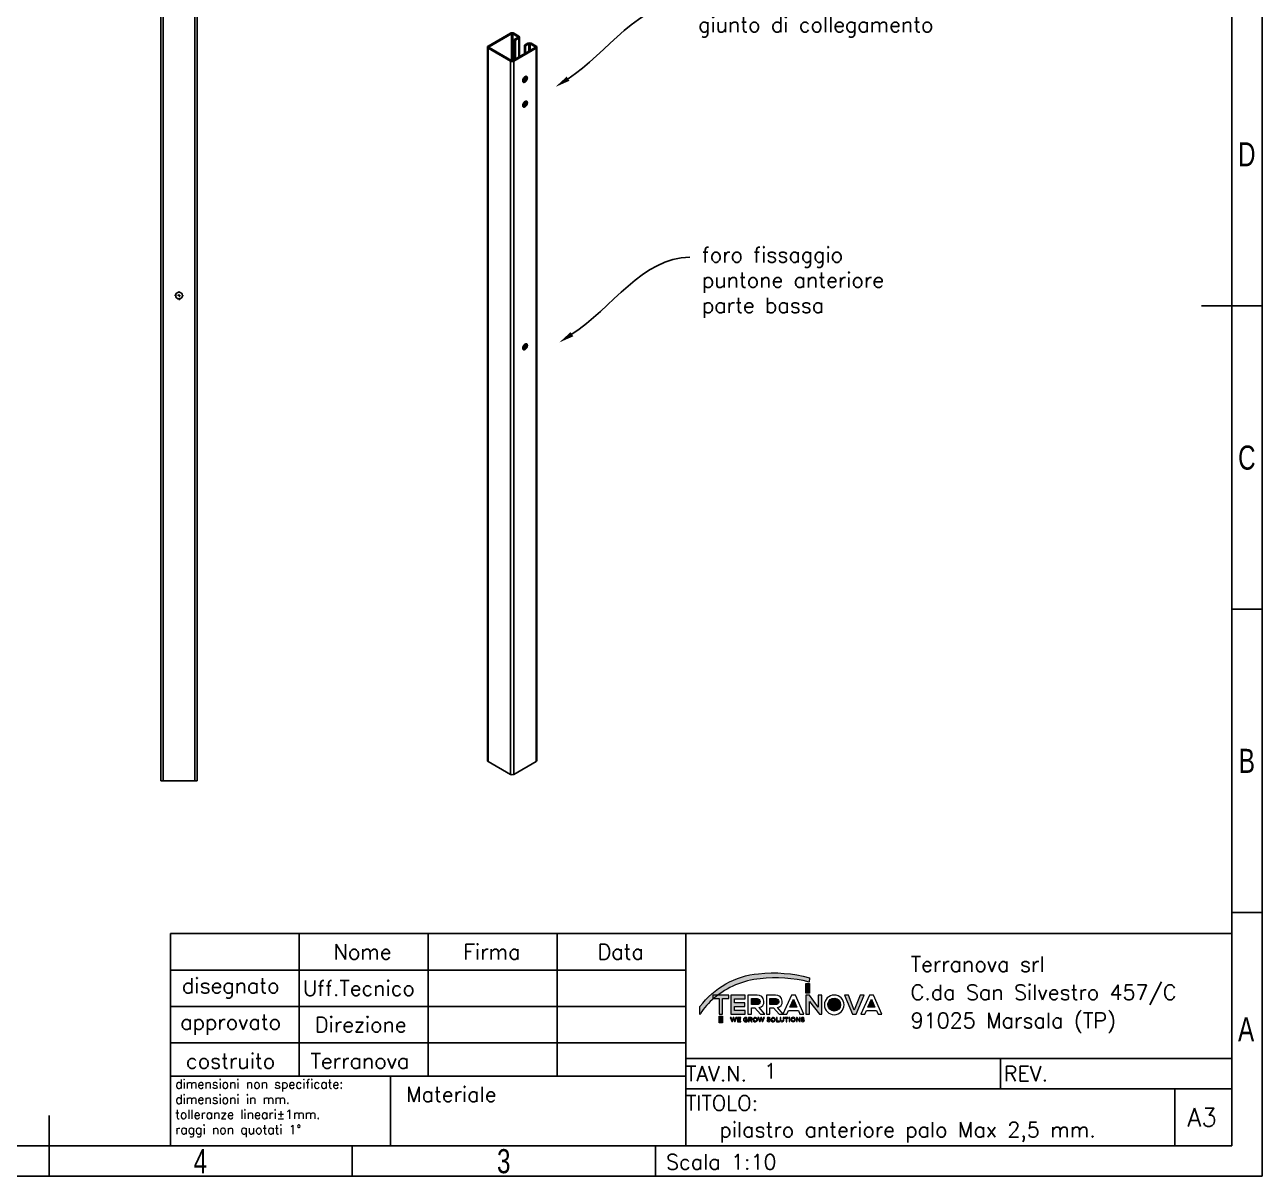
# Model space of a CAD drawing. Header units: millimetres. Extents: x -116399 to 112199, y -90759 to -31335.
# Drawn here: x 20700 to 22740, y -41103 to -39205 of the extents above; entities that cross this region are included whole.
import ezdxf
from ezdxf import colors
from ezdxf.entities.mleader import LeaderData, LeaderLine
from ezdxf.math import Vec2, Vec3

# ---------------------------------------------------------------- set-up
doc = ezdxf.new("R2010")
doc.units = ezdxf.units.MM
doc.layers.add('Livello 1', color=7, linetype='Continuous', lineweight=0)
doc.styles.add('Annotative', font='simplex.shx', dxfattribs={"height": 2.5})
doc.styles.add('Michele', font='simplex.shx', dxfattribs={"height": 2.5})
doc.styles.add('SLDTEXTSTYLE0', font='TXT', dxfattribs={"width": 0.75})

# ---------------------------------------------------------------- blocks, each defined once
blk = doc.blocks.new('1_10 TERRANOVA oriz A3')
at = {"layer": 'Livello 1'}
h = blk.add_hatch(color=40, dxfattribs=at)
edge = h.paths.add_edge_path()
edge.add_spline(control_points=[(3253.5, -2542.7), (3226.2, -2535.3), (3197.7, -2533), (3169.6, -2536), (3131.2, -2539.8), (3096.2, -2559.4), (3073.1, -2590.2), (3073.1, -2590.2), (3073.1, -2603.3), (3073.1, -2603.3), (3073.1, -2603.3), (3073.7, -2602.3), (3073.7, -2602.3), (3079.9, -2592.4), (3087.6, -2583.6), (3096.5, -2576.2), (3117.9, -2558.2), (3144.3, -2547.1), (3172.1, -2544.4), (3199.3, -2541.3), (3226.8, -2543.1), (3253.3, -2549.8), (3253.3, -2549.8), (3253.5, -2542.7), (3253.5, -2542.7)], knot_values=[0, 0, 0, 0, 1, 1, 1, 2, 2, 2, 3, 3, 3, 4, 4, 4, 5, 5, 5, 6, 6, 6, 7, 7, 7, 8, 8, 8, 8], degree=3, periodic=0)
h = blk.add_hatch(color=74, dxfattribs=at)
h.dxf.hatch_style = 2
h.paths.add_polyline_path([(3247.6, -2552.4), (3253.5, -2552.4), (3253.5, -2568.3), (3247.6, -2568.3)])
h = blk.add_hatch(color=252, dxfattribs=at)
edge = h.paths.add_edge_path()
edge.add_spline(control_points=[(3104.5, -2576.9), (3104.5, -2576.9), (3094.4, -2576.9), (3094.4, -2576.9), (3094.4, -2576.9), (3094.4, -2571.5), (3094.4, -2571.5), (3094.4, -2571.5), (3120.4, -2571.5), (3120.4, -2571.5), (3120.4, -2571.5), (3120.4, -2576.9), (3120.4, -2576.9), (3120.4, -2576.9), (3110.4, -2576.9), (3110.4, -2576.9), (3110.4, -2576.9), (3110.4, -2603), (3110.4, -2603), (3110.4, -2603), (3104.5, -2603), (3104.5, -2603), (3104.5, -2603), (3104.5, -2576.9), (3104.5, -2576.9)], knot_values=[0, 0, 0, 0, 1, 1, 1, 2, 2, 2, 3, 3, 3, 4, 4, 4, 5, 5, 5, 6, 6, 6, 7, 7, 7, 8, 8, 8, 8], degree=3, periodic=0)
h = blk.add_hatch(color=252, dxfattribs=at)
edge = h.paths.add_edge_path()
edge.add_spline(control_points=[(3147.5, -2603), (3147.5, -2603), (3123.9, -2603), (3123.9, -2603), (3123.9, -2603), (3123.9, -2571.5), (3123.9, -2571.5), (3123.9, -2571.5), (3147.5, -2571.5), (3147.5, -2571.5), (3147.5, -2571.5), (3147.5, -2577.3), (3147.5, -2577.3), (3147.5, -2577.3), (3129.9, -2577.3), (3129.9, -2577.3), (3129.9, -2577.3), (3129.9, -2584.3), (3129.9, -2584.3), (3129.9, -2584.3), (3146.9, -2584.3), (3146.9, -2584.3), (3146.9, -2584.3), (3146.9, -2589.9), (3146.9, -2589.9), (3146.9, -2589.9), (3129.9, -2589.9), (3129.9, -2589.9), (3129.9, -2589.9), (3129.9, -2596.9), (3129.9, -2596.9), (3129.9, -2596.9), (3147.5, -2596.9), (3147.5, -2596.9), (3147.5, -2596.9), (3147.5, -2603), (3147.5, -2603)], knot_values=[0, 0, 0, 0, 1, 1, 1, 2, 2, 2, 3, 3, 3, 4, 4, 4, 5, 5, 5, 6, 6, 6, 7, 7, 7, 8, 8, 8, 9, 9, 9, 10, 10, 10, 11, 11, 11, 12, 12, 12, 12], degree=3, periodic=0)
h = blk.add_hatch(color=252, dxfattribs=at)
edge = h.paths.add_edge_path()
edge.add_spline(control_points=[(3158.1, -2577), (3158.1, -2577), (3158.1, -2587.1), (3158.1, -2587.1), (3158.1, -2587.1), (3167.2, -2587.1), (3167.2, -2587.1), (3169.9, -2587.1), (3172.2, -2584.9), (3172.2, -2582.1), (3172.2, -2579.3), (3169.9, -2577), (3167.2, -2577), (3167.2, -2577), (3158.1, -2577), (3158.1, -2577)], knot_values=[0, 0, 0, 0, 1, 1, 1, 2, 2, 2, 3, 3, 3, 4, 4, 4, 5, 5, 5, 5], degree=3, periodic=0)
edge = h.paths.add_edge_path(flags=0)
h = blk.add_hatch(color=252, dxfattribs=at)
edge = h.paths.add_edge_path()
edge.add_spline(control_points=[(3188.5, -2577), (3188.5, -2577), (3188.5, -2587.1), (3188.5, -2587.1), (3188.5, -2587.1), (3197.5, -2587.1), (3197.5, -2587.1), (3200.2, -2587.4), (3202.6, -2585.5), (3202.9, -2582.8), (3203, -2582.5), (3203, -2582.3), (3203, -2582.1), (3203, -2579.3), (3200.8, -2577.1), (3198.1, -2577), (3197.9, -2577), (3197.7, -2577), (3197.5, -2577), (3197.5, -2577), (3188.5, -2577), (3188.5, -2577)], knot_values=[0, 0, 0, 0, 1, 1, 1, 2, 2, 2, 3, 3, 3, 4, 4, 4, 5, 5, 5, 6, 6, 6, 7, 7, 7, 7], degree=3, periodic=0)
edge = h.paths.add_edge_path(flags=0)
h = blk.add_hatch(color=252, dxfattribs=at)
edge = h.paths.add_edge_path()
edge.add_spline(control_points=[(3227.2, -2578.1), (3227.2, -2578.1), (3221.3, -2591.5), (3221.3, -2591.5), (3221.3, -2591.5), (3233, -2591.5), (3233, -2591.5), (3233, -2591.5), (3227.2, -2578.1), (3227.2, -2578.1)], knot_values=[0, 0, 0, 0, 1, 1, 1, 2, 2, 2, 3, 3, 3, 3], degree=3, periodic=0)
edge = h.paths.add_edge_path(flags=0)
h = blk.add_hatch(color=252, dxfattribs=at)
edge = h.paths.add_edge_path()
edge.add_spline(control_points=[(3267.8, -2571.3), (3267.8, -2571.3), (3273.8, -2571.3), (3273.8, -2571.3), (3273.8, -2571.3), (3273.8, -2603), (3273.8, -2603), (3273.8, -2603), (3270.3, -2603), (3270.3, -2603), (3270.3, -2603), (3253.7, -2581.9), (3253.7, -2581.9), (3253.7, -2581.9), (3253.7, -2603), (3253.7, -2603), (3253.7, -2603), (3247.8, -2603), (3247.8, -2603), (3247.8, -2603), (3247.8, -2571.5), (3247.8, -2571.5), (3247.8, -2571.5), (3253.4, -2571.5), (3253.4, -2571.5), (3253.4, -2571.5), (3268, -2591), (3268, -2591), (3268, -2591), (3267.8, -2571.3), (3267.8, -2571.3)], knot_values=[0, 0, 0, 0, 1, 1, 1, 2, 2, 2, 3, 3, 3, 4, 4, 4, 5, 5, 5, 6, 6, 6, 7, 7, 7, 8, 8, 8, 9, 9, 9, 10, 10, 10, 10], degree=3, periodic=0)
h = blk.add_hatch(color=252, dxfattribs=at)
edge = h.paths.add_edge_path()
edge.add_spline(control_points=[(3284.1, -2587.4), (3284.1, -2593.1), (3288.8, -2597.7), (3294.5, -2597.7), (3300.2, -2597.7), (3304.8, -2593.1), (3304.8, -2587.4), (3305.3, -2581.7), (3301, -2576.7), (3295.3, -2576.2), (3289.6, -2575.7), (3284.6, -2580), (3284.1, -2585.7), (3284.1, -2586.3), (3284.1, -2586.8), (3284.1, -2587.4)], knot_values=[0, 0, 0, 0, 1, 1, 1, 2, 2, 2, 3, 3, 3, 4, 4, 4, 5, 5, 5, 5], degree=3, periodic=0)
edge = h.paths.add_edge_path(flags=0)
h = blk.add_hatch(color=252, dxfattribs=at)
edge = h.paths.add_edge_path()
edge.add_spline(control_points=[(3330.6, -2603), (3330.6, -2603), (3324.5, -2603), (3324.5, -2603), (3324.5, -2603), (3311.3, -2571.3), (3311.3, -2571.3), (3311.3, -2571.3), (3318, -2571.3), (3318, -2571.3), (3318, -2571.3), (3327.5, -2596), (3327.5, -2596), (3327.5, -2596), (3337.1, -2571.3), (3337.1, -2571.3), (3337.1, -2571.3), (3343.7, -2571.3), (3343.7, -2571.3), (3343.7, -2571.3), (3330.6, -2603), (3330.6, -2603)], knot_values=[0, 0, 0, 0, 1, 1, 1, 2, 2, 2, 3, 3, 3, 4, 4, 4, 5, 5, 5, 6, 6, 6, 7, 7, 7, 7], degree=3, periodic=0)
h = blk.add_hatch(color=252, dxfattribs=at)
edge = h.paths.add_edge_path()
edge.add_spline(control_points=[(3355.8, -2578.1), (3355.8, -2578.1), (3349.9, -2591.5), (3349.9, -2591.5), (3349.9, -2591.5), (3361.6, -2591.5), (3361.6, -2591.5), (3361.6, -2591.5), (3355.8, -2578.1), (3355.8, -2578.1)], knot_values=[0, 0, 0, 0, 1, 1, 1, 2, 2, 2, 3, 3, 3, 3], degree=3, periodic=0)
edge = h.paths.add_edge_path(flags=0)
h = blk.add_hatch(color=94, dxfattribs=at)
h.dxf.hatch_style = 2
h.paths.add_polyline_path([(3104.5, -2606.2), (3110.4, -2606.2), (3110.4, -2617.1), (3104.5, -2617.1)])
h = blk.add_hatch(color=74, dxfattribs=at)
h.dxf.hatch_style = 2
h.paths.add_polyline_path([(3104.5, -2606.2), (3110.4, -2606.2), (3110.4, -2617.1), (3104.5, -2617.1)])
at = {"color": 7, "linetype": 'Continuous'}
for p, q in [((4000, 0), (4000, -2870)), ((3950, -50), (3950, -2820)), ((4000, -1435), (3900, -1435)), ((3950, -1435), (4000, -1435)), ((3950, -1935), (4000, -1935)), ((3950, -2435), (4000, -2435)), ((2000, -2870), (2000, -2770)), ((3950, -2820), (50, -2820)), ((2000, -2820), (2000, -2870)), ((2500, -2820), (2500, -2870)), ((3000, -2820), (3000, -2870)), ((4000, -2870), (0, -2870))]:
    blk.add_line(p, q, dxfattribs=at)
for p, q in [((2200, -2820), (2200, -2470)), ((2200, -2470), (3950, -2470)), ((2412.5, -2530), (2412.5, -2470)), ((2625, -2530), (2625, -2470)), ((2837.5, -2530), (2837.5, -2470)), ((3050, -2470), (3050, -2820)), ((3950, -2470), (3950, -2820)), ((2200, -2530), (3050, -2530)), ((2412.5, -2530), (2412.5, -2705)), ((2625, -2530), (2625, -2705)), ((2837.5, -2530), (2837.5, -2705)), ((2200, -2590), (3050, -2590)), ((2200, -2650), (3050, -2650)), ((3950, -2675.8), (3050, -2675.8)), ((3568.3, -2725.8), (3568.3, -2675.8)), ((2200, -2705), (3050, -2705)), ((2562.8, -2705), (2562.8, -2820)), ((3950, -2725.8), (3050, -2725.8)), ((3855.8, -2725.8), (3855.8, -2820)), ((2200, -2820), (3950, -2820))]:
    blk.add_line(p, q)
at = {"layer": 'Livello 1'}
for points in [[(3247.6, -2552.4), (3253.5, -2552.4), (3253.5, -2568.3), (3247.6, -2568.3)], [(3104.5, -2606.2), (3110.4, -2606.2), (3110.4, -2617.1), (3104.5, -2617.1)], [(3104.5, -2606.2), (3110.4, -2606.2), (3110.4, -2617.1), (3104.5, -2617.1)]]:
    blk.add_lwpolyline(points, close=True, dxfattribs=at)
for points, knots in [([(3253.5, -2542.7), (3226.2, -2535.3), (3197.7, -2533), (3169.6, -2536), (3131.2, -2539.8), (3096.2, -2559.4), (3073.1, -2590.2), (3073.1, -2590.2), (3073.1, -2603.3), (3073.1, -2603.3), (3073.1, -2603.3), (3073.7, -2602.3), (3073.7, -2602.3), (3079.9, -2592.4), (3087.6, -2583.6), (3096.5, -2576.2), (3117.9, -2558.2), (3144.3, -2547.1), (3172.1, -2544.4), (3199.3, -2541.3), (3226.8, -2543.1), (3253.3, -2549.8), (3253.3, -2549.8), (3253.5, -2542.7), (3253.5, -2542.7)], [0, 0, 0, 0, 1, 1, 1, 2, 2, 2, 3, 3, 3, 4, 4, 4, 5, 5, 5, 6, 6, 6, 7, 7, 7, 8, 8, 8, 8]), ([(3104.5, -2576.9), (3104.5, -2576.9), (3094.4, -2576.9), (3094.4, -2576.9), (3094.4, -2576.9), (3094.4, -2571.5), (3094.4, -2571.5), (3094.4, -2571.5), (3120.4, -2571.5), (3120.4, -2571.5), (3120.4, -2571.5), (3120.4, -2576.9), (3120.4, -2576.9), (3120.4, -2576.9), (3110.4, -2576.9), (3110.4, -2576.9), (3110.4, -2576.9), (3110.4, -2603), (3110.4, -2603), (3110.4, -2603), (3104.5, -2603), (3104.5, -2603), (3104.5, -2603), (3104.5, -2576.9), (3104.5, -2576.9)], [0, 0, 0, 0, 1, 1, 1, 2, 2, 2, 3, 3, 3, 4, 4, 4, 5, 5, 5, 6, 6, 6, 7, 7, 7, 8, 8, 8, 8]), ([(3147.5, -2603), (3147.5, -2603), (3123.9, -2603), (3123.9, -2603), (3123.9, -2603), (3123.9, -2571.5), (3123.9, -2571.5), (3123.9, -2571.5), (3147.5, -2571.5), (3147.5, -2571.5), (3147.5, -2571.5), (3147.5, -2577.3), (3147.5, -2577.3), (3147.5, -2577.3), (3129.9, -2577.3), (3129.9, -2577.3), (3129.9, -2577.3), (3129.9, -2584.3), (3129.9, -2584.3), (3129.9, -2584.3), (3146.9, -2584.3), (3146.9, -2584.3), (3146.9, -2584.3), (3146.9, -2589.9), (3146.9, -2589.9), (3146.9, -2589.9), (3129.9, -2589.9), (3129.9, -2589.9), (3129.9, -2589.9), (3129.9, -2596.9), (3129.9, -2596.9), (3129.9, -2596.9), (3147.5, -2596.9), (3147.5, -2596.9), (3147.5, -2596.9), (3147.5, -2603), (3147.5, -2603)], [0, 0, 0, 0, 1, 1, 1, 2, 2, 2, 3, 3, 3, 4, 4, 4, 5, 5, 5, 6, 6, 6, 7, 7, 7, 8, 8, 8, 9, 9, 9, 10, 10, 10, 11, 11, 11, 12, 12, 12, 12]), ([(3180.1, -2603), (3180.1, -2603), (3173, -2603), (3173, -2603), (3173, -2603), (3163.8, -2592.4), (3163.8, -2592.4), (3163.8, -2592.4), (3158.1, -2592.4), (3158.1, -2592.4), (3158.1, -2592.4), (3158.1, -2603), (3158.1, -2603), (3158.1, -2603), (3152.2, -2603), (3152.2, -2603), (3152.2, -2603), (3152.2, -2571.3), (3152.2, -2571.3), (3152.2, -2571.3), (3167.2, -2571.3), (3167.2, -2571.3), (3173, -2570.9), (3178.1, -2575.2), (3178.5, -2581.1), (3178.5, -2581.3), (3178.5, -2581.6), (3178.5, -2581.9), (3178.9, -2586.7), (3175.4, -2591.1), (3170.5, -2591.8), (3170.5, -2591.8), (3180.1, -2602.6), (3180.1, -2602.6), (3180.1, -2602.6), (3180.1, -2603), (3180.1, -2603)], [0, 0, 0, 0, 1, 1, 1, 2, 2, 2, 3, 3, 3, 4, 4, 4, 5, 5, 5, 6, 6, 6, 7, 7, 7, 8, 8, 8, 9, 9, 9, 10, 10, 10, 11, 11, 11, 12, 12, 12, 12]), ([(3158.1, -2577), (3158.1, -2577), (3158.1, -2587.1), (3158.1, -2587.1), (3158.1, -2587.1), (3167.2, -2587.1), (3167.2, -2587.1), (3169.9, -2587.1), (3172.2, -2584.9), (3172.2, -2582.1), (3172.2, -2579.3), (3169.9, -2577), (3167.2, -2577), (3167.2, -2577), (3158.1, -2577), (3158.1, -2577)], [0, 0, 0, 0, 1, 1, 1, 2, 2, 2, 3, 3, 3, 4, 4, 4, 5, 5, 5, 5]), ([(3210.5, -2603), (3210.5, -2603), (3203.4, -2603), (3203.4, -2603), (3203.4, -2603), (3194.3, -2592.4), (3194.3, -2592.4), (3194.3, -2592.4), (3188.5, -2592.4), (3188.5, -2592.4), (3188.5, -2592.4), (3188.5, -2603), (3188.5, -2603), (3188.5, -2603), (3182.5, -2603), (3182.5, -2603), (3182.5, -2603), (3182.5, -2571.3), (3182.5, -2571.3), (3182.5, -2571.3), (3197.5, -2571.3), (3197.5, -2571.3), (3203.3, -2570.9), (3208.4, -2575.2), (3208.8, -2581.1), (3208.8, -2581.3), (3208.8, -2581.6), (3208.8, -2581.9), (3209.2, -2586.7), (3205.7, -2591.1), (3200.8, -2591.8), (3200.8, -2591.8), (3210.4, -2602.6), (3210.4, -2602.6), (3210.4, -2602.6), (3210.5, -2603), (3210.5, -2603)], [0, 0, 0, 0, 1, 1, 1, 2, 2, 2, 3, 3, 3, 4, 4, 4, 5, 5, 5, 6, 6, 6, 7, 7, 7, 8, 8, 8, 9, 9, 9, 10, 10, 10, 11, 11, 11, 12, 12, 12, 12]), ([(3188.5, -2577), (3188.5, -2577), (3188.5, -2587.1), (3188.5, -2587.1), (3188.5, -2587.1), (3197.5, -2587.1), (3197.5, -2587.1), (3200.2, -2587.4), (3202.6, -2585.5), (3202.9, -2582.8), (3203, -2582.5), (3203, -2582.3), (3203, -2582.1), (3203, -2579.3), (3200.8, -2577.1), (3198.1, -2577), (3197.9, -2577), (3197.7, -2577), (3197.5, -2577), (3197.5, -2577), (3188.5, -2577), (3188.5, -2577)], [0, 0, 0, 0, 1, 1, 1, 2, 2, 2, 3, 3, 3, 4, 4, 4, 5, 5, 5, 6, 6, 6, 7, 7, 7, 7]), ([(3235.4, -2597), (3235.4, -2597), (3218.8, -2597), (3218.8, -2597), (3218.8, -2597), (3216.1, -2603), (3216.1, -2603), (3216.1, -2603), (3209.7, -2603), (3209.7, -2603), (3209.7, -2603), (3223.8, -2571.5), (3223.8, -2571.5), (3223.8, -2571.5), (3230.3, -2571.5), (3230.3, -2571.5), (3230.3, -2571.5), (3244.4, -2603), (3244.4, -2603), (3244.4, -2603), (3237.9, -2603), (3237.9, -2603), (3237.9, -2603), (3235.4, -2597), (3235.4, -2597)], [0, 0, 0, 0, 1, 1, 1, 2, 2, 2, 3, 3, 3, 4, 4, 4, 5, 5, 5, 6, 6, 6, 7, 7, 7, 8, 8, 8, 8]), ([(3227.2, -2578.1), (3227.2, -2578.1), (3221.3, -2591.5), (3221.3, -2591.5), (3221.3, -2591.5), (3233, -2591.5), (3233, -2591.5), (3233, -2591.5), (3227.2, -2578.1), (3227.2, -2578.1)], [0, 0, 0, 0, 1, 1, 1, 2, 2, 2, 3, 3, 3, 3]), ([(3267.8, -2571.3), (3267.8, -2571.3), (3273.8, -2571.3), (3273.8, -2571.3), (3273.8, -2571.3), (3273.8, -2603), (3273.8, -2603), (3273.8, -2603), (3270.3, -2603), (3270.3, -2603), (3270.3, -2603), (3253.7, -2581.9), (3253.7, -2581.9), (3253.7, -2581.9), (3253.7, -2603), (3253.7, -2603), (3253.7, -2603), (3247.8, -2603), (3247.8, -2603), (3247.8, -2603), (3247.8, -2571.5), (3247.8, -2571.5), (3247.8, -2571.5), (3253.4, -2571.5), (3253.4, -2571.5), (3253.4, -2571.5), (3268, -2591), (3268, -2591), (3268, -2591), (3267.8, -2571.3), (3267.8, -2571.3)], [0, 0, 0, 0, 1, 1, 1, 2, 2, 2, 3, 3, 3, 4, 4, 4, 5, 5, 5, 6, 6, 6, 7, 7, 7, 8, 8, 8, 9, 9, 9, 10, 10, 10, 10]), ([(3310.7, -2587.4), (3310.7, -2596.3), (3303.4, -2603.6), (3294.5, -2603.6), (3285.6, -2603.6), (3278.3, -2596.4), (3278.3, -2587.4), (3278.3, -2587.4), (3278.3, -2587.4), (3278.3, -2587.4), (3278.3, -2578.5), (3285.5, -2571.2), (3294.5, -2571.2), (3303.4, -2571.2), (3310.7, -2578.4), (3310.7, -2587.4), (3310.7, -2587.4), (3310.7, -2587.4), (3310.7, -2587.4)], [0, 0, 0, 0, 1, 1, 1, 2, 2, 2, 3, 3, 3, 4, 4, 4, 5, 5, 5, 6, 6, 6, 6]), ([(3284.1, -2587.4), (3284.1, -2593.1), (3288.8, -2597.7), (3294.5, -2597.7), (3300.2, -2597.7), (3304.8, -2593.1), (3304.8, -2587.4), (3305.3, -2581.7), (3301, -2576.7), (3295.3, -2576.2), (3289.6, -2575.7), (3284.6, -2580), (3284.1, -2585.7), (3284.1, -2586.3), (3284.1, -2586.8), (3284.1, -2587.4)], [0, 0, 0, 0, 1, 1, 1, 2, 2, 2, 3, 3, 3, 4, 4, 4, 5, 5, 5, 5]), ([(3330.6, -2603), (3330.6, -2603), (3324.5, -2603), (3324.5, -2603), (3324.5, -2603), (3311.3, -2571.3), (3311.3, -2571.3), (3311.3, -2571.3), (3318, -2571.3), (3318, -2571.3), (3318, -2571.3), (3327.5, -2596), (3327.5, -2596), (3327.5, -2596), (3337.1, -2571.3), (3337.1, -2571.3), (3337.1, -2571.3), (3343.7, -2571.3), (3343.7, -2571.3), (3343.7, -2571.3), (3330.6, -2603), (3330.6, -2603)], [0, 0, 0, 0, 1, 1, 1, 2, 2, 2, 3, 3, 3, 4, 4, 4, 5, 5, 5, 6, 6, 6, 7, 7, 7, 7]), ([(3364, -2597), (3364, -2597), (3347.6, -2597), (3347.6, -2597), (3347.6, -2597), (3344.7, -2603), (3344.7, -2603), (3344.7, -2603), (3338.4, -2603), (3338.4, -2603), (3338.4, -2603), (3352.5, -2571.5), (3352.5, -2571.5), (3352.5, -2571.5), (3359, -2571.5), (3359, -2571.5), (3359, -2571.5), (3373.1, -2603), (3373.1, -2603), (3373.1, -2603), (3366.6, -2603), (3366.6, -2603), (3366.6, -2603), (3364, -2597), (3364, -2597)], [0, 0, 0, 0, 1, 1, 1, 2, 2, 2, 3, 3, 3, 4, 4, 4, 5, 5, 5, 6, 6, 6, 7, 7, 7, 8, 8, 8, 8]), ([(3355.8, -2578.1), (3355.8, -2578.1), (3349.9, -2591.5), (3349.9, -2591.5), (3349.9, -2591.5), (3361.6, -2591.5), (3361.6, -2591.5), (3361.6, -2591.5), (3355.8, -2578.1), (3355.8, -2578.1)], [0, 0, 0, 0, 1, 1, 1, 2, 2, 2, 3, 3, 3, 3]), ([(3123, -2608.1), (3123, -2608.1), (3124.4, -2608.1), (3124.4, -2608.1), (3124.4, -2608.1), (3126.1, -2613.4), (3126.1, -2613.4), (3126.1, -2613.4), (3127.8, -2608.1), (3127.8, -2608.1), (3127.8, -2608.1), (3128.9, -2608.1), (3128.9, -2608.1), (3128.9, -2608.1), (3130.6, -2613.4), (3130.6, -2613.4), (3130.6, -2613.4), (3132.3, -2608.1), (3132.3, -2608.1), (3132.3, -2608.1), (3133.6, -2608.1), (3133.6, -2608.1), (3133.6, -2608.1), (3131.2, -2615.1), (3131.2, -2615.1), (3131.2, -2615.1), (3130.1, -2615.1), (3130.1, -2615.1), (3130.1, -2615.1), (3128.4, -2610), (3128.4, -2610), (3128.4, -2610), (3126.6, -2615.1), (3126.6, -2615.1), (3126.6, -2615.1), (3125.5, -2615.1), (3125.5, -2615.1), (3125.5, -2615.1), (3123, -2608.1), (3123, -2608.1)], [0, 0, 0, 0, 1, 1, 1, 2, 2, 2, 3, 3, 3, 4, 4, 4, 5, 5, 5, 6, 6, 6, 7, 7, 7, 8, 8, 8, 9, 9, 9, 10, 10, 10, 11, 11, 11, 12, 12, 12, 13, 13, 13, 13]), ([(3135.1, -2608.1), (3135.1, -2608.1), (3140.3, -2608.1), (3140.3, -2608.1), (3140.3, -2608.1), (3140.3, -2609.2), (3140.3, -2609.2), (3140.3, -2609.2), (3136.3, -2609.2), (3136.3, -2609.2), (3136.3, -2609.2), (3136.3, -2611.1), (3136.3, -2611.1), (3136.3, -2611.1), (3139.8, -2611.1), (3139.8, -2611.1), (3139.8, -2611.1), (3139.8, -2612.2), (3139.8, -2612.2), (3139.8, -2612.2), (3136.3, -2612.2), (3136.3, -2612.2), (3136.3, -2612.2), (3136.3, -2614.1), (3136.3, -2614.1), (3136.3, -2614.1), (3140.4, -2614.1), (3140.4, -2614.1), (3140.4, -2614.1), (3140.4, -2615.2), (3140.4, -2615.2), (3140.4, -2615.2), (3135.1, -2615.2), (3135.1, -2615.2), (3135.1, -2615.2), (3135.1, -2608.1), (3135.1, -2608.1)], [0, 0, 0, 0, 1, 1, 1, 2, 2, 2, 3, 3, 3, 4, 4, 4, 5, 5, 5, 6, 6, 6, 7, 7, 7, 8, 8, 8, 9, 9, 9, 10, 10, 10, 11, 11, 11, 12, 12, 12, 12]), ([(3144.8, -2611.7), (3144.8, -2611.7), (3144.8, -2611.7), (3144.8, -2611.7), (3144.8, -2609.7), (3146.4, -2608.1), (3148.4, -2608.1), (3149.3, -2608.1), (3150.3, -2608.4), (3151.1, -2609.1), (3151.1, -2609.1), (3150.3, -2610), (3150.3, -2610), (3149.7, -2609.5), (3149, -2609.3), (3148.3, -2609.3), (3147, -2609.3), (3145.9, -2610.5), (3146, -2611.8), (3146, -2611.8), (3146, -2611.8), (3146, -2611.8), (3145.9, -2613.1), (3146.9, -2614.3), (3148.2, -2614.4), (3148.3, -2614.4), (3148.3, -2614.4), (3148.4, -2614.4), (3149, -2614.4), (3149.6, -2614.2), (3150.1, -2613.8), (3150.1, -2613.8), (3150.1, -2612.5), (3150.1, -2612.5), (3150.1, -2612.5), (3148.3, -2612.5), (3148.3, -2612.5), (3148.3, -2612.5), (3148.3, -2611.4), (3148.3, -2611.4), (3148.3, -2611.4), (3151.4, -2611.4), (3151.4, -2611.4), (3151.4, -2611.4), (3151.4, -2614.4), (3151.4, -2614.4), (3150.5, -2615.1), (3149.5, -2615.5), (3148.4, -2615.5), (3146.4, -2615.5), (3144.8, -2614), (3144.8, -2612), (3144.8, -2611.9), (3144.8, -2611.8), (3144.8, -2611.7)], [0, 0, 0, 0, 1, 1, 1, 2, 2, 2, 3, 3, 3, 4, 4, 4, 5, 5, 5, 6, 6, 6, 7, 7, 7, 8, 8, 8, 9, 9, 9, 10, 10, 10, 11, 11, 11, 12, 12, 12, 13, 13, 13, 14, 14, 14, 15, 15, 15, 16, 16, 16, 17, 17, 17, 18, 18, 18, 18]), ([(3153.3, -2608.1), (3153.3, -2608.1), (3156.4, -2608.1), (3156.4, -2608.1), (3157.2, -2608), (3157.9, -2608.3), (3158.5, -2608.8), (3158.9, -2609.2), (3159.1, -2609.8), (3159.1, -2610.3), (3159.1, -2610.3), (3159.1, -2610.3), (3159.1, -2610.3), (3159.1, -2611.4), (3158.4, -2612.3), (3157.4, -2612.5), (3157.4, -2612.5), (3159.3, -2615.2), (3159.3, -2615.2), (3159.3, -2615.2), (3157.8, -2615.2), (3157.8, -2615.2), (3157.8, -2615.2), (3156, -2612.7), (3156, -2612.7), (3156, -2612.7), (3154.4, -2612.7), (3154.4, -2612.7), (3154.4, -2612.7), (3154.4, -2615.2), (3154.4, -2615.2), (3154.4, -2615.2), (3153.2, -2615.2), (3153.2, -2615.2), (3153.2, -2615.2), (3153.3, -2608.1), (3153.3, -2608.1)], [0, 0, 0, 0, 1, 1, 1, 2, 2, 2, 3, 3, 3, 4, 4, 4, 5, 5, 5, 6, 6, 6, 7, 7, 7, 8, 8, 8, 9, 9, 9, 10, 10, 10, 11, 11, 11, 12, 12, 12, 12]), ([(3156.3, -2611.6), (3157.2, -2611.6), (3157.8, -2611.1), (3157.8, -2610.4), (3157.8, -2610.4), (3157.8, -2610.4), (3157.8, -2610.4), (3157.8, -2609.7), (3157.2, -2609.3), (3156.3, -2609.3), (3156.3, -2609.3), (3154.5, -2609.3), (3154.5, -2609.3), (3154.5, -2609.3), (3154.5, -2611.6), (3154.5, -2611.6), (3154.5, -2611.6), (3156.3, -2611.6), (3156.3, -2611.6)], [0, 0, 0, 0, 1, 1, 1, 2, 2, 2, 3, 3, 3, 4, 4, 4, 5, 5, 5, 6, 6, 6, 6]), ([(3160.4, -2611.7), (3160.4, -2611.7), (3160.4, -2611.7), (3160.4, -2611.7), (3160.6, -2609.6), (3162.4, -2608.1), (3164.5, -2608.3), (3166.3, -2608.5), (3167.7, -2609.9), (3167.9, -2611.7), (3167.9, -2611.7), (3167.9, -2611.7), (3167.9, -2611.7), (3168, -2613.6), (3166.5, -2615.3), (3164.5, -2615.4), (3164.4, -2615.4), (3164.3, -2615.4), (3164.1, -2615.4), (3162.2, -2615.5), (3160.5, -2614), (3160.4, -2612), (3160.4, -2611.9), (3160.4, -2611.8), (3160.4, -2611.7)], [0, 0, 0, 0, 1, 1, 1, 2, 2, 2, 3, 3, 3, 4, 4, 4, 5, 5, 5, 6, 6, 6, 7, 7, 7, 8, 8, 8, 8]), ([(3166.6, -2611.7), (3166.6, -2611.7), (3166.6, -2611.7), (3166.6, -2611.7), (3166.6, -2610.3), (3165.6, -2609.2), (3164.2, -2609.1), (3164.2, -2609.1), (3164.2, -2609.1), (3164.1, -2609.1), (3162.8, -2609.1), (3161.7, -2610.2), (3161.7, -2611.5), (3161.7, -2611.6), (3161.7, -2611.6), (3161.7, -2611.7), (3161.7, -2611.7), (3161.7, -2611.7), (3161.7, -2611.7), (3161.7, -2613), (3162.7, -2614.2), (3164.1, -2614.2), (3164.1, -2614.2), (3164.1, -2614.2), (3164.2, -2614.2), (3165.5, -2614.2), (3166.6, -2613.1), (3166.6, -2611.8), (3166.6, -2611.8), (3166.6, -2611.7), (3166.6, -2611.7)], [0, 0, 0, 0, 1, 1, 1, 2, 2, 2, 3, 3, 3, 4, 4, 4, 5, 5, 5, 6, 6, 6, 7, 7, 7, 8, 8, 8, 9, 9, 9, 10, 10, 10, 10]), ([(3168.6, -2608.1), (3168.6, -2608.1), (3169.9, -2608.1), (3169.9, -2608.1), (3169.9, -2608.1), (3171.6, -2613.4), (3171.6, -2613.4), (3171.6, -2613.4), (3173.4, -2608.1), (3173.4, -2608.1), (3173.4, -2608.1), (3174.4, -2608.1), (3174.4, -2608.1), (3174.4, -2608.1), (3176.2, -2613.4), (3176.2, -2613.4), (3176.2, -2613.4), (3177.9, -2608.1), (3177.9, -2608.1), (3177.9, -2608.1), (3179.2, -2608.1), (3179.2, -2608.1), (3179.2, -2608.1), (3176.7, -2615.1), (3176.7, -2615.1), (3176.7, -2615.1), (3175.6, -2615.1), (3175.6, -2615.1), (3175.6, -2615.1), (3173.9, -2610), (3173.9, -2610), (3173.9, -2610), (3172.1, -2615.1), (3172.1, -2615.1), (3172.1, -2615.1), (3171, -2615.1), (3171, -2615.1), (3171, -2615.1), (3168.6, -2608.1), (3168.6, -2608.1)], [0, 0, 0, 0, 1, 1, 1, 2, 2, 2, 3, 3, 3, 4, 4, 4, 5, 5, 5, 6, 6, 6, 7, 7, 7, 8, 8, 8, 9, 9, 9, 10, 10, 10, 11, 11, 11, 12, 12, 12, 13, 13, 13, 13]), ([(3183.3, -2614.2), (3183.3, -2614.2), (3184.1, -2613.3), (3184.1, -2613.3), (3184.7, -2613.9), (3185.4, -2614.2), (3186.3, -2614.2), (3187.1, -2614.2), (3187.5, -2613.9), (3187.5, -2613.3), (3187.5, -2613.3), (3187.5, -2613.3), (3187.5, -2613.3), (3187.5, -2612.8), (3187.3, -2612.5), (3186, -2612.2), (3184.7, -2611.9), (3183.6, -2611.4), (3183.6, -2610), (3183.6, -2610), (3183.6, -2610), (3183.6, -2610), (3183.6, -2608.8), (3184.6, -2607.9), (3185.8, -2608), (3185.9, -2608), (3185.9, -2608), (3186, -2608), (3186.9, -2607.9), (3187.9, -2608.3), (3188.6, -2608.9), (3188.6, -2608.9), (3187.9, -2609.8), (3187.9, -2609.8), (3187.4, -2609.4), (3186.7, -2609.1), (3186, -2609.1), (3185.3, -2609.1), (3184.8, -2609.4), (3184.8, -2609.9), (3184.8, -2609.9), (3184.8, -2609.9), (3184.8, -2609.9), (3184.8, -2610.5), (3185.1, -2610.8), (3186.5, -2611.1), (3187.9, -2611.4), (3188.8, -2612), (3188.8, -2613.2), (3188.8, -2613.2), (3188.8, -2613.2), (3188.8, -2613.2), (3188.8, -2614.5), (3187.8, -2615.3), (3186.3, -2615.3), (3185.2, -2615.3), (3184.1, -2614.9), (3183.3, -2614.2)], [0, 0, 0, 0, 1, 1, 1, 2, 2, 2, 3, 3, 3, 4, 4, 4, 5, 5, 5, 6, 6, 6, 7, 7, 7, 8, 8, 8, 9, 9, 9, 10, 10, 10, 11, 11, 11, 12, 12, 12, 13, 13, 13, 14, 14, 14, 15, 15, 15, 16, 16, 16, 17, 17, 17, 18, 18, 18, 19, 19, 19, 19]), ([(3190.1, -2611.7), (3190.1, -2611.7), (3190.1, -2611.7), (3190.1, -2611.7), (3190.3, -2609.6), (3192.1, -2608.1), (3194.2, -2608.3), (3196, -2608.5), (3197.4, -2609.9), (3197.5, -2611.7), (3197.5, -2611.7), (3197.5, -2611.7), (3197.5, -2611.7), (3197.6, -2613.6), (3196.1, -2615.3), (3194.2, -2615.4), (3194.1, -2615.4), (3193.9, -2615.4), (3193.8, -2615.4), (3191.8, -2615.5), (3190.2, -2614), (3190.1, -2612), (3190.1, -2611.9), (3190.1, -2611.8), (3190.1, -2611.7)], [0, 0, 0, 0, 1, 1, 1, 2, 2, 2, 3, 3, 3, 4, 4, 4, 5, 5, 5, 6, 6, 6, 7, 7, 7, 8, 8, 8, 8]), ([(3196.2, -2611.7), (3196.2, -2611.7), (3196.2, -2611.7), (3196.2, -2611.7), (3196.3, -2610.3), (3195.2, -2609.2), (3193.8, -2609.1), (3193.8, -2609.1), (3193.8, -2609.1), (3193.8, -2609.1), (3192.5, -2609.1), (3191.4, -2610.2), (3191.4, -2611.5), (3191.4, -2611.6), (3191.4, -2611.6), (3191.4, -2611.7), (3191.4, -2611.7), (3191.4, -2611.7), (3191.4, -2611.7), (3191.3, -2613), (3192.4, -2614.2), (3193.7, -2614.2), (3193.8, -2614.2), (3193.8, -2614.2), (3193.8, -2614.2), (3195.2, -2614.2), (3196.2, -2613.1), (3196.2, -2611.8), (3196.2, -2611.8), (3196.2, -2611.7), (3196.2, -2611.7), (3196.2, -2611.7), (3196.2, -2611.7), (3196.2, -2611.7)], [0, 0, 0, 0, 1, 1, 1, 2, 2, 2, 3, 3, 3, 4, 4, 4, 5, 5, 5, 6, 6, 6, 7, 7, 7, 8, 8, 8, 9, 9, 9, 10, 10, 10, 11, 11, 11, 11]), ([(3199.2, -2608.1), (3199.2, -2608.1), (3200.4, -2608.1), (3200.4, -2608.1), (3200.4, -2608.1), (3200.4, -2614.1), (3200.4, -2614.1), (3200.4, -2614.1), (3204.2, -2614.1), (3204.2, -2614.1), (3204.2, -2614.1), (3204.2, -2615.2), (3204.2, -2615.2), (3204.2, -2615.2), (3199.2, -2615.2), (3199.2, -2615.2), (3199.2, -2615.2), (3199.2, -2608.1), (3199.2, -2608.1)], [0, 0, 0, 0, 1, 1, 1, 2, 2, 2, 3, 3, 3, 4, 4, 4, 5, 5, 5, 6, 6, 6, 6]), ([(3205.3, -2612.2), (3205.3, -2612.2), (3205.3, -2608.1), (3205.3, -2608.1), (3205.3, -2608.1), (3206.5, -2608.1), (3206.5, -2608.1), (3206.5, -2608.1), (3206.5, -2612.1), (3206.5, -2612.1), (3206.5, -2613.5), (3207.2, -2614.2), (3208.3, -2614.2), (3209.5, -2614.2), (3210.1, -2613.5), (3210.1, -2612.2), (3210.1, -2612.2), (3210.1, -2608.1), (3210.1, -2608.1), (3210.1, -2608.1), (3211.4, -2608.1), (3211.4, -2608.1), (3211.4, -2608.1), (3211.4, -2612.1), (3211.4, -2612.1), (3211.6, -2613.7), (3210.4, -2615.2), (3208.8, -2615.3), (3208.7, -2615.3), (3208.5, -2615.4), (3208.3, -2615.3), (3206.8, -2615.5), (3205.4, -2614.3), (3205.3, -2612.7), (3205.2, -2612.5), (3205.2, -2612.4), (3205.3, -2612.2)], [0, 0, 0, 0, 1, 1, 1, 2, 2, 2, 3, 3, 3, 4, 4, 4, 5, 5, 5, 6, 6, 6, 7, 7, 7, 8, 8, 8, 9, 9, 9, 10, 10, 10, 11, 11, 11, 12, 12, 12, 12]), ([(3215, -2609.2), (3215, -2609.2), (3212.7, -2609.2), (3212.7, -2609.2), (3212.7, -2609.2), (3212.7, -2608.1), (3212.7, -2608.1), (3212.7, -2608.1), (3218.5, -2608.1), (3218.5, -2608.1), (3218.5, -2608.1), (3218.5, -2609.2), (3218.5, -2609.2), (3218.5, -2609.2), (3216.2, -2609.2), (3216.2, -2609.2), (3216.2, -2609.2), (3216.2, -2615.2), (3216.2, -2615.2), (3216.2, -2615.2), (3215, -2615.2), (3215, -2615.2), (3215, -2615.2), (3215, -2609.2), (3215, -2609.2)], [0, 0, 0, 0, 1, 1, 1, 2, 2, 2, 3, 3, 3, 4, 4, 4, 5, 5, 5, 6, 6, 6, 7, 7, 7, 8, 8, 8, 8]), ([(3220, -2608.1), (3220, -2608.1), (3221.3, -2608.1), (3221.3, -2608.1), (3221.3, -2608.1), (3221.3, -2615.1), (3221.3, -2615.1), (3221.3, -2615.1), (3220, -2615.1), (3220, -2615.1), (3220, -2615.1), (3220, -2608.1), (3220, -2608.1)], [0, 0, 0, 0, 1, 1, 1, 2, 2, 2, 3, 3, 3, 4, 4, 4, 4]), ([(3222.9, -2611.7), (3222.9, -2611.7), (3222.9, -2611.7), (3222.9, -2611.7), (3222.9, -2609.6), (3224.6, -2607.9), (3226.7, -2607.9), (3228.7, -2607.9), (3230.4, -2609.6), (3230.4, -2611.7), (3230.4, -2611.7), (3230.4, -2611.7), (3230.4, -2611.7), (3230.4, -2613.7), (3228.7, -2615.4), (3226.7, -2615.4), (3224.6, -2615.4), (3222.9, -2613.7), (3222.9, -2611.7)], [0, 0, 0, 0, 1, 1, 1, 2, 2, 2, 3, 3, 3, 4, 4, 4, 5, 5, 5, 6, 6, 6, 6]), ([(3229.1, -2611.7), (3229.1, -2611.7), (3229.1, -2611.7), (3229.1, -2611.7), (3229.1, -2610.3), (3228.1, -2609.2), (3226.7, -2609.1), (3226.7, -2609.1), (3226.7, -2609.1), (3226.7, -2609.1), (3225.3, -2609.1), (3224.3, -2610.2), (3224.3, -2611.5), (3224.3, -2611.6), (3224.3, -2611.6), (3224.3, -2611.7), (3224.3, -2611.7), (3224.3, -2611.7), (3224.3, -2611.7), (3224.1, -2613), (3225.1, -2614.2), (3226.4, -2614.4), (3227.7, -2614.5), (3228.9, -2613.6), (3229.1, -2612.3), (3229.1, -2612.1), (3229.1, -2611.9), (3229.1, -2611.7)], [0, 0, 0, 0, 1, 1, 1, 2, 2, 2, 3, 3, 3, 4, 4, 4, 5, 5, 5, 6, 6, 6, 7, 7, 7, 8, 8, 8, 9, 9, 9, 9]), ([(3232, -2608.1), (3232, -2608.1), (3233.2, -2608.1), (3233.2, -2608.1), (3233.2, -2608.1), (3237, -2613), (3237, -2613), (3237, -2613), (3237, -2608.1), (3237, -2608.1), (3237, -2608.1), (3238.2, -2608.1), (3238.2, -2608.1), (3238.2, -2608.1), (3238.2, -2615.1), (3238.2, -2615.1), (3238.2, -2615.1), (3237.2, -2615.1), (3237.2, -2615.1), (3237.2, -2615.1), (3233.3, -2610.1), (3233.3, -2610.1), (3233.3, -2610.1), (3233.3, -2615.1), (3233.3, -2615.1), (3233.3, -2615.1), (3232, -2615.1), (3232, -2615.1), (3232, -2615.1), (3232, -2608.1), (3232, -2608.1)], [0, 0, 0, 0, 1, 1, 1, 2, 2, 2, 3, 3, 3, 4, 4, 4, 5, 5, 5, 6, 6, 6, 7, 7, 7, 8, 8, 8, 9, 9, 9, 10, 10, 10, 10]), ([(3239.7, -2614.2), (3239.7, -2614.2), (3240.5, -2613.3), (3240.5, -2613.3), (3241.1, -2613.9), (3241.9, -2614.2), (3242.7, -2614.2), (3243.5, -2614.2), (3244, -2613.9), (3244, -2613.3), (3244, -2613.3), (3244, -2613.3), (3244, -2613.3), (3244, -2612.8), (3243.7, -2612.5), (3242.4, -2612.2), (3241, -2611.9), (3240, -2611.4), (3240, -2610), (3240, -2610), (3240, -2610), (3240, -2610), (3240.1, -2608.8), (3241.1, -2607.9), (3242.3, -2608), (3242.3, -2608), (3242.4, -2608), (3242.4, -2608), (3243.4, -2607.9), (3244.3, -2608.3), (3245, -2608.9), (3245, -2608.9), (3244.3, -2609.8), (3244.3, -2609.8), (3243.8, -2609.4), (3243.1, -2609.1), (3242.4, -2609.1), (3241.7, -2609.1), (3241.2, -2609.4), (3241.2, -2609.9), (3241.2, -2609.9), (3241.2, -2609.9), (3241.2, -2609.9), (3241.2, -2610.5), (3241.6, -2610.8), (3242.9, -2611.1), (3244.3, -2611.4), (3245.2, -2612), (3245.2, -2613.2), (3245.2, -2613.2), (3245.2, -2613.2), (3245.2, -2613.2), (3245.2, -2614.5), (3244.2, -2615.3), (3242.7, -2615.3), (3241.6, -2615.3), (3240.5, -2614.9), (3239.7, -2614.2)], [0, 0, 0, 0, 1, 1, 1, 2, 2, 2, 3, 3, 3, 4, 4, 4, 5, 5, 5, 6, 6, 6, 7, 7, 7, 8, 8, 8, 9, 9, 9, 10, 10, 10, 11, 11, 11, 12, 12, 12, 13, 13, 13, 14, 14, 14, 15, 15, 15, 16, 16, 16, 17, 17, 17, 18, 18, 18, 19, 19, 19, 19])]:
    blk.add_open_spline(points, degree=3, knots=knots, dxfattribs=at)
at = {"style": 'Michele'}
for s, height, p in [('Nome', 25, (2469.3, -2512.5)), ('Firma', 25, (2683, -2512.5)), ('Data', 25, (2904.5, -2512.5)), ('Terranova srl', 25, (3420.5, -2532.8)), ('disegnato', 25, (2219.3, -2568.3)), ('Uff.Tecnico', 25, (2418.7, -2572.5)), ('C.da San Silvestro 457/C', 25, (3420.5, -2579.2)), ('approvato', 25, (2216.4, -2628.3)), ('Direzione', 25, (2438.4, -2632.5)), ('91025 Marsala (TP)', 25, (3420.5, -2625.7)), ('costruito', 25, (2225.9, -2692.5)), ('Terranova', 25, (2431.2, -2692.5)), ('TAV.N.', 25, (3050, -2713.3)), ('REV.', 25, (3574.1, -2713.3)), ('dimensioni non specificate:', 15, (2208, -2725.5)), ('Materiale', 25, (2588.7, -2747.5)), ('dimensioni in mm.', 15, (2208, -2750.5)), ('TITOLO:', 25, (3050, -2761.8)), ('tolleranze lineari±1mm.', 15, (2208, -2775.5)), ('A3', 30, (3876.5, -2787.9)), ('raggi non quotati 1°', 15, (2208, -2800.5)), ('Scala 1:10', 25, (3017.2, -2858.8))]:
    blk.add_text(s, height=height, dxfattribs=at).set_placement(p)
at = {"color": 7, "linetype": 'Continuous', "char_height": 39.7, "attachment_point": 2, "style": 'SLDTEXTSTYLE0'}
for s, insert in [('D', (3974.5, -1165.3)), ('C', (3974.6, -1665.3)), ('B', (3974.7, -2165.3)), ('A', (3973.4, -2607.8)), ('4', (2249.6, -2825.3)), ('3', (2749.6, -2825.3))]:
    blk.add_mtext(s, dxfattribs=dict(at, insert=insert))
blk = doc.blocks.new('SW_CENTERMARKSYMBOL_0')
at = {"color": 0, "linetype": 'Continuous', "lineweight": 18}
for p, q in [((-5, 0), (-7.5, 0)), ((0, 0), (-2.5, 0)), ((0, 5), (0, 7.5)), ((0, 0), (0, 2.5)), ((0, 0), (0, -2.5)), ((0, 0), (2.5, 0)), ((5, 0), (7.5, 0)), ((0, -5), (0, -7.5))]:
    blk.add_line(p, q, dxfattribs=at)

msp = doc.modelspace()

# ---------------------------------------------------------------- linework, layer by layer
at = {"color": 7, "linetype": 'Continuous', "lineweight": 25}
for p, q in [((20923.832, -39061.202), (20923.832, -40451.202)), ((20927.832, -39061.202), (20927.832, -40451.202)), ((20979.832, -39061.202), (20979.832, -40451.202)), ((20983.832, -39061.202), (20983.832, -40451.202)), ((21500.186, -39218.689), (21463.416, -39239.916)), ((21465.184, -39240.936), (21501.954, -39219.709)), ((21501.954, -39219.709), (21501.954, -39263.387)), ((21504.075, -39219.709), (21512.207, -39224.404)), ((21504.075, -39219.709), (21504.075, -39263.387)), ((21513.974, -39223.383), (21505.843, -39218.689)), ((21512.207, -39225.628), (21506.55, -39228.894)), ((21506.55, -39228.894), (21508.317, -39229.915)), ((21506.55, -39228.894), (21506.55, -39261.959)), ((21508.317, -39229.915), (21513.974, -39226.649)), ((21512.207, -39224.404), (21512.207, -39225.628)), ((21513.974, -39226.649), (21513.974, -39257.672)), ((21515.146, -39256.996), (21515.146, -39225.016)), ((21462.245, -39241.548), (21462.245, -40417.585)), ((21463.416, -39243.181), (21500.186, -39264.408)), ((21463.416, -39243.181), (21463.416, -40419.217)), ((21465.184, -39240.936), (21465.184, -39242.161)), ((21501.954, -39263.387), (21465.184, -39242.161)), ((21540.844, -39242.161), (21504.075, -39263.387)), ((21505.843, -39264.408), (21542.612, -39243.181)), ((21508.317, -39229.915), (21508.317, -39260.938)), ((21528.824, -39235.221), (21523.167, -39238.487)), ((21523.167, -39238.487), (21524.934, -39239.507)), ((21523.167, -39238.487), (21523.167, -39252.366)), ((21524.934, -39239.507), (21530.591, -39236.242)), ((21524.934, -39239.507), (21524.934, -39251.345)), ((21530.591, -39236.242), (21530.591, -39248.08)), ((21532.713, -39236.242), (21540.844, -39240.936)), ((21532.713, -39236.242), (21532.713, -39246.855)), ((21542.612, -39239.916), (21534.48, -39235.221)), ((21540.844, -39240.936), (21540.844, -39242.161)), ((21542.612, -39243.181), (21542.612, -40419.217)), ((21543.784, -40417.585), (21543.784, -39241.548)), ((21500.186, -39264.408), (21500.186, -40440.444)), ((21505.843, -39264.408), (21505.843, -40440.444)), ((21524.934, -39289.797), (21524.934, -39295.637)), ((21523.167, -39290.913), (21523.167, -39297.609)), ((21524.934, -39330.624), (21524.934, -39336.464)), ((21523.167, -39331.74), (21523.167, -39338.436)), ((21523.167, -39731.845), (21523.167, -39738.541)), ((21524.934, -39730.729), (21524.934, -39736.569)), ((21463.416, -40419.217), (21500.186, -40440.444)), ((21505.843, -40440.444), (21542.612, -40419.217)), ((20923.832, -40451.202), (20927.832, -40451.202)), ((20927.832, -40451.202), (20979.832, -40451.202)), ((20979.832, -40451.202), (20983.832, -40451.202))]:
    msp.add_line(p, q, dxfattribs=at)
at = {"color": 7, "linetype": 'Continuous', "lineweight": 25, "flags": 128}
for points in [[(21528.116, -39292.376), (21528.093, -39291.896), (21528.022, -39291.449), (21527.906, -39291.04), (21527.745, -39290.674), (21527.541, -39290.357), (21527.296, -39290.091), (21527.015, -39289.881), (21526.7, -39289.728), (21526.355, -39289.634), (21525.983, -39289.601), (21525.591, -39289.628), (21525.182, -39289.717), (21524.762, -39289.865), (21524.335, -39290.07), (21523.906, -39290.331), (21523.482, -39290.644), (21523.066, -39291.005), (21522.665, -39291.411), (21522.283, -39291.855), (21521.924, -39292.332), (21521.593, -39292.838), (21521.295, -39293.365), (21521.031, -39293.907), (21520.807, -39294.459), (21520.624, -39295.012), (21520.485, -39295.56), (21520.391, -39296.097), (21520.344, -39296.616), (21520.344, -39297.111), (21520.391, -39297.575), (21520.485, -39298.004), (21520.624, -39298.392), (21520.807, -39298.733), (21521.031, -39299.025), (21521.295, -39299.264), (21521.593, -39299.446), (21521.924, -39299.57), (21522.283, -39299.633), (21522.665, -39299.636), (21523.066, -39299.578), (21523.482, -39299.46), (21523.906, -39299.283), (21524.335, -39299.049), (21524.762, -39298.762), (21525.182, -39298.424), (21525.591, -39298.04), (21525.983, -39297.615), (21526.355, -39297.153), (21526.7, -39296.661), (21527.015, -39296.144), (21527.296, -39295.608), (21527.541, -39295.061), (21527.745, -39294.508), (21527.906, -39293.956), (21528.022, -39293.413), (21528.093, -39292.884), (21528.116, -39292.376)], [(21520.74, -39298.622), (21520.897, -39298.616), (21521.299, -39298.557), (21521.714, -39298.439), (21522.138, -39298.262), (21522.567, -39298.028), (21522.994, -39297.741), (21523.414, -39297.403), (21523.823, -39297.02), (21524.216, -39296.594), (21524.587, -39296.133), (21524.932, -39295.64), (21525.247, -39295.123), (21525.529, -39294.588), (21525.773, -39294.04), (21525.977, -39293.487), (21526.138, -39292.936), (21526.255, -39292.392), (21526.325, -39291.864), (21526.349, -39291.356)], [(21528.116, -39333.203), (21528.093, -39332.723), (21528.022, -39332.276), (21527.906, -39331.867), (21527.745, -39331.501), (21527.541, -39331.184), (21527.296, -39330.918), (21527.015, -39330.708), (21526.7, -39330.555), (21526.355, -39330.461), (21525.983, -39330.428), (21525.591, -39330.455), (21525.182, -39330.544), (21524.762, -39330.692), (21524.335, -39330.897), (21523.906, -39331.158), (21523.482, -39331.471), (21523.066, -39331.833), (21522.665, -39332.238), (21522.283, -39332.682), (21521.924, -39333.159), (21521.593, -39333.665), (21521.295, -39334.192), (21521.031, -39334.735), (21520.807, -39335.286), (21520.624, -39335.839), (21520.485, -39336.387), (21520.391, -39336.924), (21520.344, -39337.443), (21520.344, -39337.938), (21520.391, -39338.402), (21520.485, -39338.831), (21520.624, -39339.219), (21520.807, -39339.561), (21521.031, -39339.853), (21521.295, -39340.091), (21521.593, -39340.273), (21521.924, -39340.397), (21522.283, -39340.46), (21522.665, -39340.463), (21523.066, -39340.405), (21523.482, -39340.287), (21523.906, -39340.11), (21524.335, -39339.876), (21524.762, -39339.589), (21525.182, -39339.251), (21525.591, -39338.867), (21525.983, -39338.442), (21526.355, -39337.98), (21526.7, -39337.488), (21527.015, -39336.971), (21527.296, -39336.435), (21527.541, -39335.888), (21527.745, -39335.335), (21527.906, -39334.783), (21528.022, -39334.24), (21528.093, -39333.711), (21528.116, -39333.203)], [(21520.74, -39339.449), (21520.897, -39339.443), (21521.299, -39339.384), (21521.714, -39339.266), (21522.138, -39339.089), (21522.567, -39338.855), (21522.994, -39338.568), (21523.414, -39338.23), (21523.823, -39337.847), (21524.216, -39337.421), (21524.587, -39336.96), (21524.932, -39336.467), (21525.247, -39335.95), (21525.529, -39335.415), (21525.773, -39334.867), (21525.977, -39334.314), (21526.138, -39333.763), (21526.255, -39333.219), (21526.325, -39332.691), (21526.349, -39332.183)], [(21528.116, -39733.308), (21528.093, -39732.828), (21528.022, -39732.381), (21527.906, -39731.972), (21527.745, -39731.606), (21527.541, -39731.289), (21527.296, -39731.023), (21527.015, -39730.813), (21526.7, -39730.66), (21526.355, -39730.566), (21525.983, -39730.533), (21525.591, -39730.56), (21525.182, -39730.649), (21524.762, -39730.797), (21524.335, -39731.002), (21523.906, -39731.263), (21523.482, -39731.576), (21523.066, -39731.938), (21522.665, -39732.343), (21522.283, -39732.787), (21521.924, -39733.264), (21521.593, -39733.77), (21521.295, -39734.297), (21521.031, -39734.84), (21520.807, -39735.391), (21520.624, -39735.944), (21520.485, -39736.492), (21520.391, -39737.029), (21520.344, -39737.548), (21520.344, -39738.043), (21520.391, -39738.507), (21520.485, -39738.936), (21520.624, -39739.324), (21520.807, -39739.666), (21521.031, -39739.958), (21521.295, -39740.196), (21521.593, -39740.378), (21521.924, -39740.502), (21522.283, -39740.565), (21522.665, -39740.568), (21523.066, -39740.51), (21523.482, -39740.392), (21523.906, -39740.215), (21524.335, -39739.981), (21524.762, -39739.694), (21525.182, -39739.356), (21525.591, -39738.972), (21525.983, -39738.547), (21526.355, -39738.085), (21526.7, -39737.593), (21527.015, -39737.076), (21527.296, -39736.54), (21527.541, -39735.993), (21527.745, -39735.44), (21527.906, -39734.888), (21528.022, -39734.345), (21528.093, -39733.816), (21528.116, -39733.308)], [(21520.74, -39739.554), (21520.897, -39739.548), (21521.299, -39739.489), (21521.714, -39739.371), (21522.138, -39739.194), (21522.567, -39738.96), (21522.994, -39738.673), (21523.414, -39738.335), (21523.823, -39737.952), (21524.216, -39737.526), (21524.587, -39737.065), (21524.932, -39736.572), (21525.247, -39736.055), (21525.529, -39735.52), (21525.773, -39734.972), (21525.977, -39734.419), (21526.138, -39733.868), (21526.255, -39733.324), (21526.325, -39732.796), (21526.349, -39732.288)]]:
    msp.add_lwpolyline(points, dxfattribs=at)
at = {"color": 7, "linetype": 'Continuous', "lineweight": 25}
msp.add_circle((20953.832, -39651.202), 5.5, dxfattribs=at)
for centre, radius, start, end in [((21503.014, -39224.148), 6.148, 62.609672, 117.390328), ((21503.014, -39221.756), 2.306, 62.609672, 117.390328), ((21511.974, -39225.016), 0.655, 290.783421, 69.216579), ((21513.355, -39225.016), 1.746, 290.783421, 69.216579), ((21464.036, -39241.548), 1.746, 110.783421, 249.216579), ((21465.416, -39241.548), 0.655, 110.783421, 249.216579), ((21531.652, -39240.68), 6.148, 62.609672, 117.390328), ((21531.652, -39238.289), 2.306, 62.609672, 117.390328), ((21540.612, -39241.548), 0.655, 290.783421, 69.216579), ((21541.992, -39241.548), 1.746, 290.783421, 69.216579), ((21503.014, -39258.949), 6.148, 242.609672, 297.390328), ((21503.014, -39261.34), 2.306, 242.609672, 297.390328), ((21522.907, -39291.219), 3.444, 357.726942, 28.030573), ((21522.907, -39332.046), 3.444, 357.726942, 28.030573), ((21522.907, -39732.151), 3.444, 357.726942, 28.030573), ((21464.255, -40417.379), 2.021, 185.845203, 245.474938), ((21541.773, -40417.379), 2.021, 294.525062, 354.154797), ((21503.014, -40434.985), 6.148, 242.609672, 297.390328)]:
    msp.add_arc(centre, radius, start, end, dxfattribs=at)

# ---------------------------------------------------------------- block references
msp.add_blockref('1_10 TERRANOVA oriz A3', (18739.535, -38233.07))
at = {"color": 7, "linetype": 'Continuous', "lineweight": 18}
msp.add_blockref('SW_CENTERMARKSYMBOL_0', (20953.832, -39651.202), dxfattribs=at)

# ---------------------------------------------------------------- texts
at = {"char_height": 25, "width": 731.85637, "attachment_point": 1, "style": 'Annotative'}
for s, insert in [('1', (21917.973, -40917.115)), ('pilastro anteriore palo Max 2,5 mm.', (21844.748, -41013.889))]:
    msp.add_mtext(s, dxfattribs=dict(at, insert=insert))

# ---------------------------------------------------------------- leaders
ml = msp.add_multileader_mtext('Standard')
ml.set_content('fori fissaggio\\Pgiunto di collegamento', color=256, style='Annotative')
ml.set_leader_properties(color=256)
ml.build(insert=Vec2(0, 0))
ml.multileader.update_dxf_attribs({"leader_type": 2, "text_top_attachment_type": 32, "text_bottom_attachment_type": 128, "arrow_head_size": 25, "scale": 10})
ctx = ml.context
ctx.base_point, ctx.scale, ctx.char_height, ctx.arrow_head_size, ctx.landing_gap_size, ctx.plane_origin = Vec3(21789.588, -39166.777), 10, 25, 25, 20, Vec3(21574.239, -39307.233)
notes = []
notes.append((ctx, [(0, (1, 1, 0), (21709.588, -39166.777), (1, 0), 80, [(0, [(21574.239, -39307.233)], 0, [])])]))
ctx.mtext.insert, ctx.mtext.flow_direction = Vec3(21809.588, -39150.11), 5
ml = msp.add_multileader_mtext('Standard')
ml.set_content('foro fissaggio\\Ppuntone anteriore\\Pparte bassa', color=256, style='Annotative')
ml.set_leader_properties(color=256)
ml.build(insert=Vec2(0, 0))
ml.multileader.update_dxf_attribs({"leader_type": 2, "text_top_attachment_type": 32, "text_bottom_attachment_type": 128, "arrow_head_size": 25, "scale": 10})
ctx = ml.context
ctx.base_point, ctx.scale, ctx.char_height, ctx.arrow_head_size, ctx.landing_gap_size, ctx.plane_origin = Vec3(21795.958, -39588.029), 10, 25, 25, 20, Vec3(21580.609, -39728.486)
notes.append((ctx, [(0, (1, 1, 0), (21715.958, -39588.029), (1, 0), 80, [(0, [(21580.609, -39728.486)], 0, [])])]))
ctx.mtext.insert, ctx.mtext.flow_direction = Vec3(21815.958, -39571.363), 5
for ctx, leaders in notes:
    for number, flags, end, landing, length, lines in leaders:
        leader = LeaderData()
        leader.index, (leader.has_last_leader_line, leader.has_dogleg_vector, leader.attachment_direction) = number, flags
        leader.last_leader_point, leader.dogleg_vector, leader.dogleg_length = Vec3(end), Vec3(landing), length
        for number, points, colour, breaks in lines:
            line = LeaderLine()
            line.index, line.vertices, line.color, line.breaks = number, Vec3.list(points), colors.encode_raw_color(colour), breaks
            leader.lines.append(line)
        ctx.leaders.append(leader)

doc.saveas('drawing.dxf')
